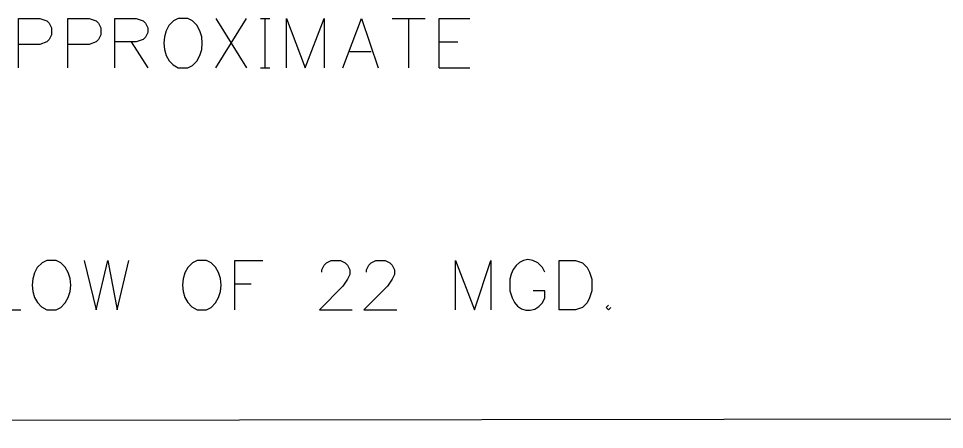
# Model space of a CAD drawing. Header units: metres. Extents: x 45 to 1207, y 17 to 774.
# Drawn here: x 815 to 909.6, y 17 to 59 of the extents above; entities that cross this region are included whole.
import ezdxf

# ---------------------------------------------------------------- set-up
doc = ezdxf.new("R2010")
doc.units = ezdxf.units.M

msp = doc.modelspace()

# ---------------------------------------------------------------- linework, layer by layer
for p, q in [((815.04, 54), (815.04, 59.04)), ((815.04, 59.04), (817.2, 59.04)), ((817.2, 59.04), (817.92, 58.8)), ((817.92, 58.8), (818.16, 58.56)), ((820.08, 54), (820.08, 59.04)), ((820.08, 59.04), (822.24, 59.04)), ((822.24, 59.04), (822.96, 58.8)), ((822.96, 58.8), (823.2, 58.56)), ((824.88, 54), (824.88, 59.04)), ((824.88, 59.04), (827.04, 59.04)), ((827.04, 59.04), (827.76, 58.8)), ((827.76, 58.8), (828, 58.56)), ((830.88, 58.8), (830.4, 58.32)), ((831.36, 59.04), (830.88, 58.8)), ((832.32, 59.04), (831.36, 59.04)), ((832.8, 58.8), (832.32, 59.04)), ((835.2, 54), (838.32, 59.04)), ((835.2, 59.04), (838.32, 54)), ((839.76, 59.04), (840.72, 59.04)), ((840.24, 54), (840.24, 59.04)), ((842.4, 54), (842.4, 59.04)), ((842.4, 59.04), (844.32, 54)), ((844.32, 54), (846.24, 59.04)), ((846.24, 59.04), (846.24, 54)), ((848.16, 54), (850.08, 59.04)), ((850.08, 59.04), (851.76, 54)), ((853.2, 59.04), (856.56, 59.04)), ((854.88, 59.04), (854.88, 54)), ((858, 54), (858, 59.04)), ((858, 59.04), (861.12, 59.04)), ((818.16, 58.56), (818.4, 58.08)), ((818.4, 58.08), (818.4, 57.36)), ((823.2, 58.56), (823.44, 58.08)), ((823.44, 58.08), (823.44, 57.36)), ((828, 58.56), (828.24, 58.08)), ((828.24, 58.08), (828.24, 57.6)), ((818.16, 56.88), (817.92, 56.64)), ((818.4, 57.36), (818.16, 56.88)), ((823.2, 56.88), (822.96, 56.64)), ((823.44, 57.36), (823.2, 56.88)), ((827.76, 56.88), (827.04, 56.64)), ((828, 57.12), (827.76, 56.88)), ((828.24, 57.6), (828, 57.12)), ((817.2, 56.4), (815.04, 56.4)), ((817.92, 56.64), (817.2, 56.4)), ((822.24, 56.4), (820.08, 56.4)), ((822.96, 56.64), (822.24, 56.4)), ((827.04, 56.64), (824.88, 56.64)), ((826.56, 56.64), (828.24, 54)), ((858, 56.64), (859.92, 56.64)), ((848.88, 55.68), (851.04, 55.68)), ((831.36, 54), (832.32, 54)), ((832.32, 54), (832.8, 54.24)), ((839.76, 54), (840.72, 54)), ((858, 54), (861.12, 54)), ((817.44, 34.08), (816.96, 33.6)), ((817.92, 34.32), (817.44, 34.08)), ((818.88, 34.32), (817.92, 34.32)), ((819.36, 34.08), (818.88, 34.32)), ((821.76, 34.32), (822.96, 29.28)), ((822.96, 29.28), (824.16, 34.32)), ((824.16, 34.32), (825.12, 29.28)), ((825.12, 29.28), (826.32, 34.32)), ((832.8, 34.08), (832.32, 33.6)), ((833.28, 34.32), (832.8, 34.08)), ((834.24, 34.32), (833.28, 34.32)), ((834.72, 34.08), (834.24, 34.32)), ((837.12, 29.28), (837.12, 34.32)), ((837.12, 34.32), (840, 34.32)), ((846.24, 33.84), (846.48, 34.08)), ((846.48, 34.08), (846.96, 34.32)), ((846.96, 34.32), (847.92, 34.32)), ((847.92, 34.32), (848.4, 34.08)), ((848.4, 34.08), (848.64, 33.84)), ((850.8, 33.84), (851.04, 34.08)), ((851.04, 34.08), (851.52, 34.32)), ((851.52, 34.32), (852.48, 34.32)), ((852.48, 34.32), (852.96, 34.08)), ((852.96, 34.08), (853.2, 33.84)), ((859.68, 29.28), (859.68, 34.32)), ((859.68, 34.32), (861.6, 29.28)), ((861.6, 29.28), (863.28, 34.32)), ((863.28, 34.32), (863.28, 29.28)), ((868.56, 33.6), (868.08, 34.08)), ((870.24, 29.28), (870.24, 34.32)), ((870.24, 34.32), (871.92, 34.32)), ((871.92, 34.32), (872.64, 34.08)), ((872.64, 34.08), (873.12, 33.6)), ((846, 33.36), (846.24, 33.84)), ((846, 33.12), (846, 33.36)), ((848.64, 33.84), (848.88, 33.36)), ((848.88, 33.36), (848.88, 32.88)), ((850.56, 33.36), (850.8, 33.84)), ((850.56, 33.12), (850.56, 33.36)), ((853.2, 33.84), (853.44, 33.36)), ((853.44, 33.36), (853.44, 32.88)), ((868.8, 33.12), (868.56, 33.6)), ((873.12, 33.6), (873.36, 33.12)), ((873.36, 33.12), (873.6, 32.4)), ((848.64, 32.4), (848.16, 31.68)), ((848.88, 32.88), (848.64, 32.4)), ((853.2, 32.4), (852.72, 31.68)), ((853.44, 32.88), (853.2, 32.4)), ((865.2, 32.4), (865.2, 31.2)), ((873.6, 32.4), (873.6, 31.2)), ((837.12, 31.92), (838.8, 31.92)), ((848.16, 31.68), (845.76, 29.28)), ((852.72, 31.68), (850.32, 29.28)), ((865.2, 31.2), (865.44, 30.48)), ((868.8, 31.2), (867.6, 31.2)), ((868.56, 30), (868.8, 30.48)), ((868.8, 30.48), (868.8, 31.2)), ((873.36, 30.48), (873.12, 30)), ((873.6, 31.2), (873.36, 30.48)), ((818.88, 29.28), (819.36, 29.52)), ((834.24, 29.28), (834.72, 29.52)), ((872.64, 29.52), (871.92, 29.28)), ((873.12, 30), (872.64, 29.52)), ((875.28, 29.76), (875.04, 29.52)), ((875.04, 29.52), (875.28, 29.28)), ((875.28, 29.28), (875.52, 29.52)), ((812.4, 29.28), (815.28, 29.28)), ((817.92, 29.28), (818.88, 29.28)), ((833.28, 29.28), (834.24, 29.28)), ((845.76, 29.28), (849.12, 29.28)), ((850.32, 29.28), (853.68, 29.28)), ((871.92, 29.28), (870.24, 29.28)), ((53.04, 17.04), (1205.04, 18.48)), ((53.04, 17.04), (1205.04, 18.48))]:
    msp.add_line(p, q)
for points in [[(832.8, 54.24), (833.241, 54.692), (833.556, 55.245), (833.746, 55.866), (833.809, 56.52), (833.746, 57.175), (833.556, 57.795), (833.241, 58.348), (832.8, 58.8)], [(830.4, 58.32), (830.112, 57.77), (829.938, 57.155), (829.88, 56.508), (829.938, 55.864), (830.115, 55.256), (830.41, 54.721), (830.824, 54.29), (831.36, 54)], [(819.36, 29.52), (819.801, 29.972), (820.117, 30.525), (820.306, 31.146), (820.369, 31.8), (820.306, 32.455), (820.117, 33.075), (819.801, 33.628), (819.36, 34.08)], [(834.72, 29.52), (835.161, 29.972), (835.477, 30.525), (835.666, 31.146), (835.729, 31.8), (835.666, 32.454), (835.477, 33.075), (835.161, 33.628), (834.72, 34.08)], [(868.08, 34.08), (867.559, 34.325), (867.067, 34.398), (866.613, 34.319), (866.205, 34.11), (865.851, 33.793), (865.56, 33.387), (865.341, 32.916), (865.2, 32.4)], [(816.96, 33.6), (816.672, 33.05), (816.498, 32.435), (816.44, 31.788), (816.498, 31.144), (816.675, 30.536), (816.97, 30.001), (817.384, 29.57), (817.92, 29.28)], [(832.32, 33.6), (832.032, 33.05), (831.858, 32.435), (831.8, 31.788), (831.858, 31.144), (832.035, 30.536), (832.33, 30.001), (832.744, 29.57), (833.28, 29.28)], [(865.44, 30.48), (865.682, 30.002), (866.012, 29.631), (866.408, 29.372), (866.846, 29.232), (867.303, 29.219), (867.756, 29.338), (868.183, 29.596), (868.56, 30)]]:
    msp.add_lwpolyline(points)

doc.saveas('drawing.dxf')
